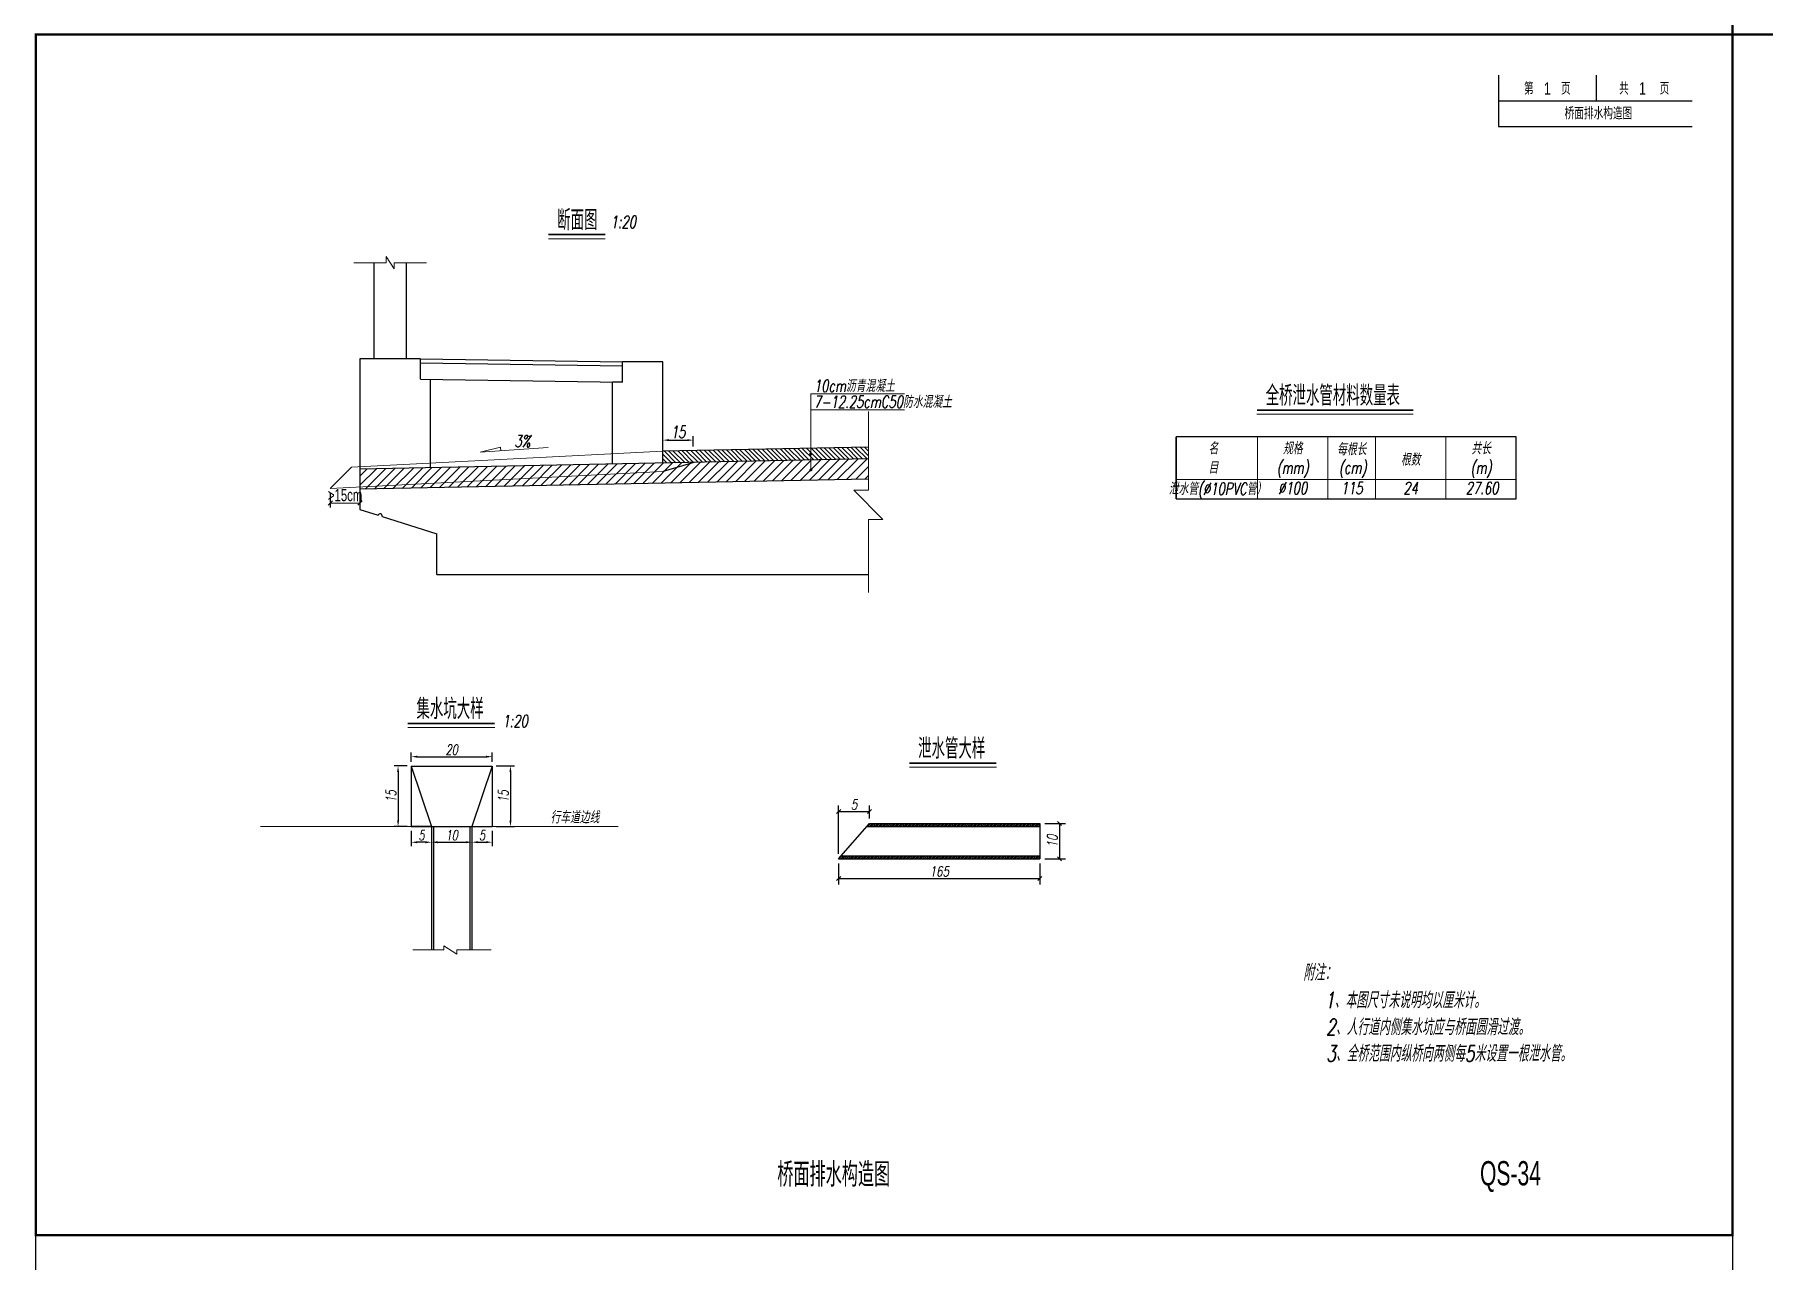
# Model space of a CAD drawing. Header units: millimetres. Extents: x -24082 to -8318, y -18393 to -12453.
# Drawn here: x -17978.4 to -17550.5, y -13053.4 to -12750.1 of the extents above; entities that cross this region are included whole.
import ezdxf
from ezdxf.enums import TextEntityAlignment as Align

# ---------------------------------------------------------------- set-up
doc = ezdxf.new("R2010")
doc.units = ezdxf.units.MM
doc.header["$LTSCALE"] = 12
for name, color, linetype in [('4', 4, 'Continuous'), ('SCHEME', 7, 'Continuous'), ('TK', 2, 'Continuous'), ('图框', 5, 'Continuous'), ('标注', 7, 'Continuous')]:
    doc.layers.add(name, color=color, linetype=linetype)
for name, color, linetype, lineweight in [('Dim', 7, 'Continuous', 18), ('尺寸标注', 1, 'Continuous', 13), ('结构线', 4, 'Continuous', 30), ('表格_文字', 3, 'Continuous', 13)]:
    doc.layers.add(name, color=color, linetype=linetype, lineweight=lineweight)
doc.styles.add('ffdb', font='italc1.shx', dxfattribs={"width": 0.7, "bigfont": 'fsdb.shx'})
doc.styles.add('FSDB', font='italc1.shx', dxfattribs={"width": 0.75, "bigfont": 'fsdb.shx'})
doc.styles.add('tk', font='fsdb_e.shx', dxfattribs={"width": 0.75, "bigfont": 'fsdb.shx'})
doc.styles.add('标注字体', font='italc1.shx', dxfattribs={"width": 0.75, "bigfont": 'fsdb.shx'})
doc.styles.add('样式 2', font='fsdb_e.shx', dxfattribs={"width": 0.7, "height": 3, "bigfont": 'fsdb.shx'})
doc.dimstyles.new('ISO-25_WS', dxfattribs={"dimscale": 0.707071, "dimtxt": 3, "dimasz": 1.5, "dimexe": 1.5, "dimexo": 1.5, "dimtad": 1, "dimtoh": 1, "dimdec": 0, "dimdsep": 46, "dimtxsty": '样式 2', "dimblk": 'OBLIQUE', "dimcen": 1.5, "dimclrd": 256, "dimclre": 256, "dimclrt": 3, "dimadec": 0, "dimazin": 0, "dimtfac": 1, "dimtdec": 0, "dimtofl": 0, "dimtmove": 0, "dimatfit": 2, "dimfxl": 1, "dimtolj": 1, "dimtzin": 0, "dimlwd": -1, "dimarcsym": 0})
doc.dimstyles.new('比例10', dxfattribs={"dimtxt": 2.5, "dimasz": 1.5, "dimexe": 1, "dimexo": 1, "dimgap": 0.5, "dimtad": 1, "dimdec": 1, "dimdsep": 46, "dimtxsty": 'ffdb', "dimcen": 0, "dimclrd": 3, "dimclre": 3, "dimclrt": 3, "dimadec": 0, "dimazin": 0, "dimtfac": 2.5, "dimtdec": 1, "dimtofl": 0, "dimtmove": 0, "dimatfit": 3, "dimfxl": 1, "dimtolj": 1, "dimtzin": 0, "dimarcsym": 0})
doc.dimstyles.new('比例20', dxfattribs={"dimtxt": 3, "dimasz": 1.5, "dimexe": 1, "dimexo": 1, "dimgap": 0.5, "dimtad": 1, "dimdec": 1, "dimlfac": 2, "dimdsep": 46, "dimtxsty": 'ffdb', "dimcen": 0, "dimclrd": 3, "dimclre": 3, "dimclrt": 3, "dimadec": 0, "dimazin": 0, "dimtfac": 2.5, "dimtdec": 1, "dimtofl": 0, "dimtmove": 0, "dimatfit": 3, "dimfxl": 1, "dimtolj": 1, "dimtzin": 0, "dimarcsym": 0})
doc.dimstyles.new('比例25', dxfattribs={"dimtxt": 2.5, "dimasz": 1, "dimexe": 1.5, "dimexo": 1.2, "dimgap": 0.5, "dimtad": 1, "dimdec": 1, "dimlfac": 2.5, "dimtxsty": 'FSDB', "dimblk": 'OBLIQUE', "dimcen": 0.09, "dimclrd": 3, "dimclre": 3, "dimclrt": 1, "dimazin": 2, "dimtfac": 1, "dimtdec": 1, "dimtofl": 0, "dimtmove": 2, "dimatfit": 3, "dimfxl": 1, "dimtolj": 1, "dimtzin": 0, "dimarcsym": 0})

# ---------------------------------------------------------------- blocks, each defined once
blk = doc.blocks.new('_Oblique')
at = {"color": 0, "linetype": 'ByBlock', "lineweight": -2}
blk.add_line((-0.5, -0.5), (0.5, 0.5), dxfattribs=at)
blk = doc.blocks.new('*D544')
at = {"layer": 'Defpoints', "color": 0}
for p in [(-17729.58, -12945.27), (-17729.58, -12953.99), (-17724.76, -12953.99)]:
    blk.add_point(p, dxfattribs=at)
at = {"layer": '标注', "color": 3, "lineweight": -2}
for p, q in [((-17728.38, -12945.27), (-17723.26, -12945.27)), ((-17724.76, -12945.27), (-17724.76, -12953.99)), ((-17728.38, -12953.99), (-17723.26, -12953.99))]:
    blk.add_line(p, q, dxfattribs=at)
for p, rotation in [((-17724.76, -12945.27), 90), ((-17724.76, -12953.99), 270)]:
    blk.add_blockref('_Oblique', p, dxfattribs=dict(at, rotation=rotation))
at = {"layer": '标注', "color": 1, "insert": (-17726.51, -12949.63), "char_height": 2.5, "attachment_point": 5, "rotation": 90, "style": 'FSDB'}
blk.add_mtext('\\A1;10', dxfattribs=at)
blk = doc.blocks.new('*D545')
at = {"layer": 'Defpoints', "color": 0}
for p in [(-17885.17, -12931.05), (-17865.17, -12928.75), (-17865.17, -12931.05)]:
    blk.add_point(p, dxfattribs=at)
at = {"layer": '标注', "color": 3, "lineweight": -2}
for p, q in [((-17885.17, -12930.05), (-17885.17, -12927.75)), ((-17883.67, -12928.75), (-17866.67, -12928.75)), ((-17865.17, -12930.05), (-17865.17, -12927.75))]:
    blk.add_line(p, q, dxfattribs=at)
at = {"layer": '标注', "color": 3}
for points in [[(-17883.67, -12928.5), (-17883.67, -12929), (-17885.17, -12928.75)], [(-17866.67, -12928.5), (-17866.67, -12929), (-17865.17, -12928.75)]]:
    blk.add_solid(points, dxfattribs=at)
at = {"layer": '标注', "color": 3, "insert": (-17875.17, -12927), "char_height": 2.5, "attachment_point": 5, "style": 'ffdb'}
blk.add_mtext('\\A1;20', dxfattribs=at)
blk = doc.blocks.new('*D546')
at = {"layer": 'Defpoints', "color": 0}
for p in [(-17880.17, -12946.05), (-17870.17, -12946.05), (-17870.17, -12949.91)]:
    blk.add_point(p, dxfattribs=at)
at = {"layer": '标注', "color": 3, "lineweight": -2}
for p, q in [((-17880.17, -12947.05), (-17880.17, -12950.91)), ((-17870.17, -12947.05), (-17870.17, -12950.91)), ((-17878.67, -12949.91), (-17871.67, -12949.91))]:
    blk.add_line(p, q, dxfattribs=at)
at = {"layer": '标注', "color": 3}
for points in [[(-17878.67, -12949.66), (-17878.67, -12950.16), (-17880.17, -12949.91)], [(-17871.67, -12949.66), (-17871.67, -12950.16), (-17870.17, -12949.91)]]:
    blk.add_solid(points, dxfattribs=at)
at = {"layer": '标注', "color": 3, "insert": (-17875.17, -12948.16), "char_height": 2.5, "attachment_point": 5, "style": 'ffdb'}
blk.add_mtext('\\A1;10', dxfattribs=at)
blk = doc.blocks.new('*D547')
at = {"layer": 'Defpoints', "color": 0}
for p in [(-17865.17, -12931.05), (-17865.17, -12946.05), (-17860.64, -12946.05)]:
    blk.add_point(p, dxfattribs=at)
at = {"layer": '标注', "color": 3, "lineweight": -2}
for p, q in [((-17864.17, -12931.05), (-17859.64, -12931.05)), ((-17860.64, -12932.55), (-17860.64, -12944.55)), ((-17864.17, -12946.05), (-17859.64, -12946.05))]:
    blk.add_line(p, q, dxfattribs=at)
at = {"layer": '标注', "color": 3}
for points in [[(-17860.89, -12932.55), (-17860.39, -12932.55), (-17860.64, -12931.05)], [(-17860.89, -12944.55), (-17860.39, -12944.55), (-17860.64, -12946.05)]]:
    blk.add_solid(points, dxfattribs=at)
at = {"layer": '标注', "color": 3, "insert": (-17862.39, -12938.55), "char_height": 2.5, "attachment_point": 5, "rotation": 90, "style": 'ffdb'}
blk.add_mtext('\\A1;15', dxfattribs=at)
blk = doc.blocks.new('*D548')
at = {"layer": 'Defpoints', "color": 0}
for p in [(-17885.17, -12931.05), (-17888.45, -12946.05), (-17885.17, -12946.05)]:
    blk.add_point(p, dxfattribs=at)
at = {"layer": '标注', "color": 3, "lineweight": -2}
for p, q in [((-17886.17, -12931.05), (-17889.45, -12931.05)), ((-17888.45, -12932.55), (-17888.45, -12944.55)), ((-17886.17, -12946.05), (-17889.45, -12946.05))]:
    blk.add_line(p, q, dxfattribs=at)
at = {"layer": '标注', "color": 3}
for points in [[(-17888.7, -12932.55), (-17888.2, -12932.55), (-17888.45, -12931.05)], [(-17888.7, -12944.55), (-17888.2, -12944.55), (-17888.45, -12946.05)]]:
    blk.add_solid(points, dxfattribs=at)
at = {"layer": '标注', "color": 3, "insert": (-17890.2, -12938.55), "char_height": 2.5, "attachment_point": 5, "rotation": 90, "style": 'ffdb'}
blk.add_mtext('\\A1;15', dxfattribs=at)
blk = doc.blocks.new('*D549')
at = {"layer": 'Defpoints', "color": 0}
for p in [(-17870.17, -12946.05), (-17865.17, -12946.05), (-17865.17, -12949.9)]:
    blk.add_point(p, dxfattribs=at)
at = {"layer": '标注', "color": 3, "lineweight": -2}
for p, q in [((-17870.17, -12947.05), (-17870.17, -12950.9)), ((-17865.17, -12947.05), (-17865.17, -12950.9)), ((-17868.67, -12949.9), (-17866.67, -12949.9))]:
    blk.add_line(p, q, dxfattribs=at)
at = {"layer": '标注', "color": 3}
for points in [[(-17868.67, -12949.65), (-17868.67, -12950.15), (-17870.17, -12949.9)], [(-17866.67, -12949.65), (-17866.67, -12950.15), (-17865.17, -12949.9)]]:
    blk.add_solid(points, dxfattribs=at)
at = {"layer": '标注', "color": 3, "insert": (-17867.67, -12948.15), "char_height": 2.5, "attachment_point": 5, "style": 'ffdb'}
blk.add_mtext('\\A1;5', dxfattribs=at)
blk = doc.blocks.new('*D550')
at = {"layer": 'Defpoints', "color": 0}
for p in [(-17885.17, -12946.05), (-17880.17, -12946.05), (-17885.17, -12949.92)]:
    blk.add_point(p, dxfattribs=at)
at = {"layer": '标注', "color": 3, "lineweight": -2}
for p, q in [((-17885.17, -12947.05), (-17885.17, -12950.92)), ((-17880.17, -12947.05), (-17880.17, -12950.92)), ((-17881.67, -12949.92), (-17883.67, -12949.92))]:
    blk.add_line(p, q, dxfattribs=at)
at = {"layer": '标注', "color": 3}
for points in [[(-17883.67, -12949.67), (-17883.67, -12950.17), (-17885.17, -12949.92)], [(-17881.67, -12949.67), (-17881.67, -12950.17), (-17880.17, -12949.92)]]:
    blk.add_solid(points, dxfattribs=at)
at = {"layer": '标注', "color": 3, "insert": (-17882.67, -12948.17), "char_height": 2.5, "attachment_point": 5, "style": 'ffdb'}
blk.add_mtext('\\A1;5', dxfattribs=at)
blk = doc.blocks.new('*D540')
at = {"layer": 'Defpoints', "color": 0}
for p in [(-17815.39, -12850.44), (-17822.89, -12850.62), (-17815.39, -12853.05)]:
    blk.add_point(p, dxfattribs=at)
at = {"layer": '表格_文字', "color": 3, "lineweight": -2}
for p, q in [((-17822.89, -12849.62), (-17822.89, -12849.44)), ((-17821.39, -12850.44), (-17816.89, -12850.44)), ((-17815.39, -12852.05), (-17815.39, -12849.44))]:
    blk.add_line(p, q, dxfattribs=at)
at = {"layer": '表格_文字', "color": 3}
for points in [[(-17821.39, -12850.19), (-17821.39, -12850.69), (-17822.89, -12850.44)], [(-17816.89, -12850.19), (-17816.89, -12850.69), (-17815.39, -12850.44)]]:
    blk.add_solid(points, dxfattribs=at)
at = {"layer": '表格_文字', "color": 3, "insert": (-17819.14, -12848.44), "char_height": 3, "attachment_point": 5, "style": 'ffdb'}
blk.add_mtext('\\A1;15', dxfattribs=at)
blk = doc.blocks.new('*D541')
at = {"layer": 'Defpoints', "color": 0}
for p in [(-17905.23, -12862.44), (-17897.89, -12862.44), (-17897.89, -12866.01)]:
    blk.add_point(p, dxfattribs=at)
at = {"layer": '尺寸标注', "lineweight": -2}
for p, q in [((-17905.23, -12863.5), (-17905.23, -12867.07)), ((-17897.89, -12863.5), (-17897.89, -12867.07))]:
    blk.add_line(p, q, dxfattribs=at)
at = {"layer": '尺寸标注'}
blk.add_line((-17905.23, -12866.01), (-17897.89, -12866.01), dxfattribs=at)
at = {"layer": '尺寸标注', "xscale": 1.060606060606061, "yscale": 1.060606060606061, "zscale": 1.060606060606061, "rotation": 180}
blk.add_blockref('_Oblique', (-17905.23, -12866.01), dxfattribs=at)
at = {"layer": '尺寸标注', "xscale": 1.060606060606061, "yscale": 1.060606060606061, "zscale": 1.060606060606061}
blk.add_blockref('_Oblique', (-17897.89, -12866.01), dxfattribs=at)
at = {"layer": '尺寸标注', "color": 3, "insert": (-17901.56, -12864.06), "char_height": 3, "attachment_point": 5, "style": '样式 2'}
blk.add_mtext('\\A1;>15cm', dxfattribs=at)

msp = doc.modelspace()

# ---------------------------------------------------------------- hatches: boundary and pattern name
at = {"ltscale": 10}
h = msp.add_hatch(color=256, dxfattribs=at)
edge = h.paths.add_edge_path()
edge.add_arc((-17786.258, -12853.82), 0.22, 0, 360)
h = msp.add_hatch(color=256, dxfattribs=at)
edge = h.paths.add_edge_path()
edge.add_arc((-17786.258, -12857.819), 0.22, 0, 360)
at = {"layer": '表格_文字'}
h = msp.add_hatch(dxfattribs=at)
h.set_pattern_fill('ANSI31', color=256, scale=0.5, angle=90, style=0)
h.set_pattern_definition([(135, (-21783.9525, -12779.0932), (-0.561266, -0.561266), [])])
h.paths.add_polyline_path([(-17822.891, -12856.092), (-17786.258, -12855.354), (-17786.258, -12854.04, -0.4142136), (-17786.478, -12853.82, -0.4142136), (-17786.258, -12853.6), (-17786.258, -12852.46), (-17822.891, -12853.198)])
h.paths.add_polyline_path([(-17786.258, -12855.354), (-17772.041, -12855.068), (-17772.041, -12852.174), (-17786.258, -12852.46), (-17786.258, -12853.6, -0.4142136), (-17786.038, -12853.82, -0.4142136), (-17786.258, -12854.04)])
h = msp.add_hatch(dxfattribs=at)
h.set_pattern_fill('ANSI31', color=256, scale=0.5, style=0)
h.set_pattern_definition([(45, (-27990.9959, 18509.3834), (-1.122532015, 1.122532015), [])])
h.paths.add_polyline_path([(-17822.891, -12856.092), (-17897.891, -12859.951), (-17897.891, -12862.596), (-17772.041, -12860.061), (-17772.041, -12855.068)])
h.paths.add_polyline_path([(-17822.891, -12856.092), (-17897.891, -12857.603), (-17897.891, -12859.951)])
at = {"layer": '表格_文字', "ltscale": 10}
h = msp.add_hatch(dxfattribs=at)
h.set_pattern_fill('ANSI31', color=256, scale=0.1, style=0)
h.set_pattern_definition([(45, (-25145.16407, -10615.30793), (-0.224506403, 0.224506403), [])])
h.paths.add_polyline_path([(-17729.585, -12945.271), (-17771.761, -12945.271), (-17772.401, -12946.001), (-17729.585, -12946.001)])
h.paths.add_polyline_path([(-17729.585, -12953.257), (-17778.759, -12953.257), (-17779.399, -12953.988), (-17729.585, -12953.988)])

# ---------------------------------------------------------------- linework, layer by layer
msp.add_line((-17978.125, -12750.118), (-17978.125, -13047.118))
msp.add_line((-17978.125, -12750.118), (-17978.125, -13047.118))
at = {"const_width": 0.6}
for points in [[(-17558.125, -12453.118), (-17138.125, -12453.118), (-17138.125, -12750.118), (-17558.125, -12750.118)], [(-17978.125, -12750.118), (-17558.125, -12750.118), (-17558.125, -13047.118), (-17978.125, -13047.118)]]:
    msp.add_lwpolyline(points, close=True, dxfattribs=at)
at = {"color": 2, "linetype": 'Continuous'}
for points in [[(-17978.125, -12750.118), (-17978.125, -13047.118)], [(-17978.125, -12750.118), (-17978.125, -13047.118)], [(-17978.125, -13344.118), (-17978.125, -13047.118)]]:
    msp.add_lwpolyline(points, dxfattribs=at)
at = {"color": 7, "lineweight": 0}
msp.add_lwpolyline([(-17978.125, -13344.118), (-17558.125, -13344.118), (-17558.125, -13047.118), (-17978.125, -13047.118)], close=True, dxfattribs=at)
at = {"ltscale": 10}
for centre in [(-17786.258, -12853.82), (-17786.258, -12857.819)]:
    msp.add_circle(centre, 0.22, dxfattribs=at)
for centre, start, end in [((-17786.258, -12853.82), 90, 180), ((-17786.258, -12853.82), 180, 270), ((-17786.258, -12857.819), 90, 180), ((-17786.258, -12857.819), 180, 270)]:
    msp.add_arc(centre, 0.22, start, end, dxfattribs=at)
at = {"layer": '4', "linetype": 'Continuous'}
msp.add_line((-17978.125, -13047.118), (-17978.125, -12750.118), dxfattribs=at)
at = {"layer": 'Dim', "color": 6}
msp.add_line((-17978.125, -12750.118), (-17978.125, -13047.118), dxfattribs=at)
at = {"layer": 'Dim', "linetype": 'Continuous'}
msp.add_lwpolyline([(-17899.391, -12806.552), (-17891.391, -12806.552), (-17891.391, -12805.052), (-17889.391, -12808.052), (-17889.391, -12806.552), (-17881.391, -12806.552)], dxfattribs=at)
at = {"layer": 'SCHEME', "color": 0}
for p in [(-17978.125, -12750.118), (-17978.125, -13344.118)]:
    msp.add_line(p, (-17978.125, -13047.118), dxfattribs=at)
at = {"layer": 'TK', "color": 1, "linetype": 'Continuous'}
msp.add_line((-17815.286, -12855.939), (-17822.814, -12858.201), dxfattribs=at)
at = {"layer": '图框', "color": 1}
msp.add_line((-17616.067, -12760.118), (-17616.067, -12769.251), dxfattribs=at)
at = {"layer": '图框', "color": 0}
for p, q in [((-17616.067, -12760.118), (-17616.067, -12772.88)), ((-17591.892, -12760.118), (-17591.892, -12766.499)), ((-17616.067, -12766.499), (-17568.147, -12766.499)), ((-17616.067, -12772.88), (-17568.147, -12772.88))]:
    msp.add_line(p, q, dxfattribs=at)
for points in [[(-17978.125, -12750.118), (-17558.125, -12750.118), (-17558.125, -13047.118), (-17978.125, -13047.118)], [(-17978.125, -13047.118), (-17558.125, -13047.118), (-17558.125, -13344.118), (-17978.125, -13344.118)]]:
    msp.add_lwpolyline(points, close=True, dxfattribs=at)
at = {"layer": '标注', "color": 7}
for q in [(-17885.173, -12946.054), (-17870.173, -12946.054)]:
    msp.add_line((-17880.173, -12946.054), q, dxfattribs=at)
at = {"layer": '标注', "color": 1}
msp.add_line((-17870.173, -12946.054), (-17865.173, -12946.054), dxfattribs=at)
at = {"layer": '结构线', "color": 1, "linetype": 'Continuous'}
for p, q in [((-17894.391, -12830.342), (-17894.391, -12806.552)), ((-17886.391, -12830.342), (-17886.391, -12806.552)), ((-17882.891, -12830.342), (-17897.891, -12830.342)), ((-17897.891, -12830.342), (-17897.891, -12867.596)), ((-17882.891, -12830.342), (-17832.891, -12831.092)), ((-17882.891, -12835.342), (-17882.891, -12830.342)), ((-17882.891, -12831.342), (-17832.891, -12832.092)), ((-17822.891, -12831.092), (-17832.891, -12831.092)), ((-17832.891, -12836.092), (-17832.891, -12831.092)), ((-17822.891, -12856.092), (-17822.891, -12831.092)), ((-17882.891, -12835.342), (-17832.891, -12836.092)), ((-17880.391, -12857.251), (-17880.391, -12835.38)), ((-17835.391, -12856.344), (-17835.391, -12836.092)), ((-17832.891, -12836.092), (-17835.391, -12836.092)), ((-17695.842, -12864.958), (-17695.842, -12849.664)), ((-17695.842, -12849.664), (-17695.842, -12864.958)), ((-17611.682, -12849.664), (-17695.842, -12849.664)), ((-17611.682, -12864.958), (-17611.682, -12849.664)), ((-17611.682, -12864.958), (-17611.682, -12849.664)), ((-17772.041, -12852.174), (-17822.891, -12853.198)), ((-17772.041, -12855.068), (-17897.891, -12857.603)), ((-17772.041, -12860.061), (-17897.891, -12862.596)), ((-17897.891, -12867.596), (-17893.368, -12869.024)), ((-17695.842, -12864.958), (-17611.682, -12864.958)), ((-17695.842, -12864.958), (-17611.682, -12864.958)), ((-17892.414, -12869.326), (-17878.891, -12873.596)), ((-17878.891, -12883.662), (-17878.891, -12873.596)), ((-17878.891, -12883.662), (-17772.041, -12883.662)), ((-17885.173, -12931.054), (-17865.173, -12931.054)), ((-17885.173, -12931.054), (-17880.173, -12946.054)), ((-17885.173, -12931.054), (-17885.173, -12946.054)), ((-17865.173, -12931.054), (-17870.173, -12946.054)), ((-17865.173, -12931.054), (-17865.173, -12946.054)), ((-17885.173, -12946.054), (-17865.173, -12946.054)), ((-17880.173, -12946.054), (-17880.173, -12976.552)), ((-17879.673, -12946.054), (-17879.673, -12976.552)), ((-17870.673, -12946.054), (-17870.673, -12976.552)), ((-17870.173, -12946.054), (-17870.173, -12976.552)), ((-17779.399, -12953.988), (-17771.761, -12945.271)), ((-17772.401, -12946.001), (-17729.585, -12946.001)), ((-17771.761, -12945.271), (-17729.585, -12945.271)), ((-17729.585, -12945.271), (-17729.585, -12953.988)), ((-17778.759, -12953.257), (-17729.585, -12953.257)), ((-17779.399, -12953.988), (-17729.585, -12953.988))]:
    msp.add_line(p, q, dxfattribs=at)
msp.add_arc((-17892.891, -12869.175), 0.5, 342.47443, 162.47443, dxfattribs=at)
at = {"layer": '表格_文字', "ltscale": 10}
for p, q in [((-17851.242, -12800.605), (-17837.168, -12800.605)), ((-17675.878, -12844.035), (-17637.16, -12844.035)), ((-17886.059, -12921.544), (-17864.521, -12921.544)), ((-17761.89, -12931.348), (-17740.352, -12931.348))]:
    msp.add_line(p, q, dxfattribs=at)
at = {"layer": '表格_文字'}
for p, q in [((-17786.258, -12857.599), (-17786.258, -12838.995)), ((-17786.258, -12838.995), (-17763.075, -12838.995)), ((-17786.258, -12842.933), (-17763.075, -12842.933)), ((-17772.041, -12862.842), (-17772.041, -12843.384)), ((-17675.727, -12864.958), (-17675.727, -12849.664)), ((-17658.3, -12864.958), (-17658.3, -12849.664)), ((-17646.536, -12864.958), (-17646.536, -12849.664)), ((-17629.109, -12864.958), (-17629.109, -12849.664)), ((-17629.109, -12864.958), (-17629.109, -12849.664)), ((-17822.891, -12853.198), (-17899.952, -12857.163)), ((-17868.118, -12853.429), (-17863.119, -12852.151)), ((-17868.118, -12853.429), (-17851.31, -12852.239)), ((-17863.119, -12852.151), (-17863.054, -12853.071)), ((-17822.891, -12851.086), (-17822.891, -12856.092)), ((-17899.952, -12857.163), (-17905.23, -12862.441)), ((-17822.891, -12858.205), (-17905.23, -12862.441)), ((-17772.041, -12862.842), (-17775.621, -12862.842)), ((-17775.621, -12862.842), (-17768.461, -12870.066)), ((-17695.842, -12860.145), (-17611.682, -12860.145)), ((-17772.041, -12888.132), (-17772.041, -12870.066)), ((-17772.041, -12870.066), (-17768.461, -12870.066)), ((-17833.934, -12946.054), (-17922.464, -12946.054)), ((-17884.838, -12976.552), (-17877.109, -12976.552)), ((-17877.109, -12976.552), (-17877.109, -12975.525)), ((-17877.109, -12975.525), (-17873.871, -12977.579)), ((-17873.871, -12976.552), (-17873.871, -12977.579)), ((-17873.871, -12976.552), (-17865.38, -12976.552))]:
    msp.add_line(p, q, dxfattribs=at)
at = {"layer": '表格_文字', "ltscale": 10, "const_width": 0.4}
for points in [[(-17851.242, -12799.605), (-17837.168, -12799.605)], [(-17675.878, -12843.035), (-17637.16, -12843.035)], [(-17886.059, -12920.544), (-17864.521, -12920.544)], [(-17761.89, -12930.348), (-17740.352, -12930.348)]]:
    msp.add_lwpolyline(points, dxfattribs=at)

# ---------------------------------------------------------------- texts
at = {"layer": '图框', "color": 0, "style": 'tk', "width": 0.75}
for s, p in [('第   1   页', (-17603.98, -12763.309)), ('共   1    页', (-17580.02, -12763.309)), ('桥面排水构造图', (-17591.336, -12769.449))]:
    msp.add_text(s, height=3.0393, dxfattribs=at).set_placement(p, align=Align.MIDDLE)
at = {"layer": '图框', "color": 0, "style": 'tk', "width": 0.7}
msp.add_text('桥面排水构造图', height=6, dxfattribs=at).set_placement((-17780.625, -13035.118), align=Align.CENTER)
at = {"layer": '图框', "color": 0, "style": 'tk', "width": 0.65}
msp.add_text('QS-34', height=6, dxfattribs=at).set_placement((-17620.646, -13034.797))
at = {"layer": '表格_文字', "width": 0.7}
for s, height, style, p in [('断面图', 5, 'ffdb', (-17849.06, -12798.496)), ('10cm沥青混凝土', 3, 'FSDB', (-17785.533, -12838.521)), ('全桥泄水管材料数量表', 5, 'ffdb', (-17673.696, -12841.925)), ('7-12.25cmC50防水混凝土', 3, 'FSDB', (-17785.533, -12842.458)), ('3%', 3, 'ffdb', (-17859.642, -12852.192)), ('集水坑大样', 5, 'ffdb', (-17883.9, -12919.434)), ('泄水管大样', 5, 'ffdb', (-17759.731, -12929.239)), ('行车道边线', 3, 'FSDB', (-17850.736, -12945.247))]:
    msp.add_text(s, height=height, dxfattribs=dict(at, style=style)).set_placement(p)
at = {"layer": '表格_文字', "ltscale": 10, "style": 'ffdb', "width": 0.7}
msp.add_text('1:20', height=3, dxfattribs=at).set_placement((-17832.7, -12796.466, 266.078), align=Align.MIDDLE_CENTER)
at = {"layer": '表格_文字', "style": 'FSDB', "width": 0.7}
for s, p in [('名', (-17686.683, -12853.981)), ('规格', (-17667.014, -12853.981)), ('每根长', (-17652.418, -12854.194)), ('根数', (-17637.823, -12856.756)), ('共长', (-17620.395, -12853.981)), ('目', (-17686.683, -12858.739)), ('(mm)', (-17667.014, -12858.739)), ('(cm)', (-17652.156, -12858.739)), ('(m)', (-17620.395, -12858.739)), ('%%c100', (-17667.014, -12863.801)), ('115', (-17652.418, -12863.801)), ('24', (-17637.823, -12863.801)), ('27.60', (-17620.129, -12863.801))]:
    msp.add_text(s, height=3, dxfattribs=at).set_placement(p, align=Align.CENTER)
for s, p in [('泄水管(%%c10PVC管）', (-17685.642, -12862.48, 638.587)), ('1:20', (-17859.486, -12919.954, 266.078))]:
    msp.add_text(s, height=3, dxfattribs=at).set_placement(p, align=Align.MIDDLE_CENTER)
at = {"layer": '表格_文字', "ltscale": 10, "style": '标注字体', "width": 0.7}
for s, p in [('附注：', (-17664.412, -12984.139)), ('1、本图尺寸未说明均以厘米计。', (-17659.035, -12990.973)), ('2、人行道内侧集水坑应与桥面圆滑过渡。', (-17658.735, -12997.639)), ('3、全桥范围内纵桥向两侧每5米设置一根泄水管。', (-17658.735, -13004.184))]:
    msp.add_text(s, height=4, dxfattribs=at).set_placement(p)

# ---------------------------------------------------------------- dimensions: what is measured, and where the dimension line sits
at = {"layer": '尺寸标注'}
dim = msp.add_linear_dim(base=(-17897.891, -12866.005), p1=(-17905.23, -12862.441), p2=(-17897.891, -12862.441), text='>15cm', dimstyle='ISO-25_WS', dxfattribs=at)
dim.commit()
dim.dimension.update_dxf_attribs({"geometry": '*D541', "text_midpoint": (-17901.561, -12866.005), "dimtype": 160})
at = {"layer": '标注', "color": 7}
for base, p1, p2, picture, middle in [((-17865.173, -12928.754), (-17885.173, -12931.054), (-17865.173, -12931.054), '*D545', (-17875.173, -12927.004)), ((-17885.173, -12949.923), (-17880.173, -12946.054), (-17885.173, -12946.054), '*D550', (-17882.673, -12948.173)), ((-17870.173, -12949.908), (-17880.173, -12946.054), (-17870.173, -12946.054), '*D546', (-17875.173, -12948.158)), ((-17865.173, -12949.899), (-17870.173, -12946.054), (-17865.173, -12946.054), '*D549', (-17867.673, -12948.149))]:
    dim = msp.add_linear_dim(base=base, p1=p1, p2=p2, dimstyle='比例10', dxfattribs=at)
    dim.commit()
    dim.dimension.update_dxf_attribs({"geometry": picture, "text_midpoint": middle})
for base, p1, p2, picture, middle in [((-17888.446, -12946.054), (-17885.173, -12931.054), (-17885.173, -12946.054), '*D548', (-17890.196, -12938.554)), ((-17860.643, -12946.054), (-17865.173, -12931.054), (-17865.173, -12946.054), '*D547', (-17862.393, -12938.554))]:
    dim = msp.add_linear_dim(base=base, p1=p1, p2=p2, angle=90, dimstyle='比例10', dxfattribs=at)
    dim.commit()
    dim.dimension.update_dxf_attribs({"geometry": picture, "text_midpoint": middle})
for base, p2, text in [((-17771.761, -12942.333), (-17771.761, -12945.271), '5'), ((-17729.585, -12958.874), (-17729.585, -12953.988), '165')]:
    msp.add_linear_dim(base=base, p1=(-17779.399, -12953.988), p2=p2, text=text, dimstyle='比例25', dxfattribs=at).render()
dim = msp.add_linear_dim(base=(-17724.764, -12953.988), p1=(-17729.585, -12945.271), p2=(-17729.585, -12953.988), angle=90, text='10', dimstyle='比例25', dxfattribs=at)
dim.commit()
dim.dimension.update_dxf_attribs({"geometry": '*D544', "text_midpoint": (-17726.514, -12949.629)})
at = {"layer": '表格_文字'}
dim = msp.add_linear_dim(base=(-17815.391, -12850.435), p1=(-17822.891, -12850.618), p2=(-17815.391, -12853.054), dimstyle='比例20', dxfattribs=at)
dim.commit()
dim.dimension.update_dxf_attribs({"geometry": '*D540', "text_midpoint": (-17819.141, -12848.435)})

doc.saveas('drawing.dxf')
